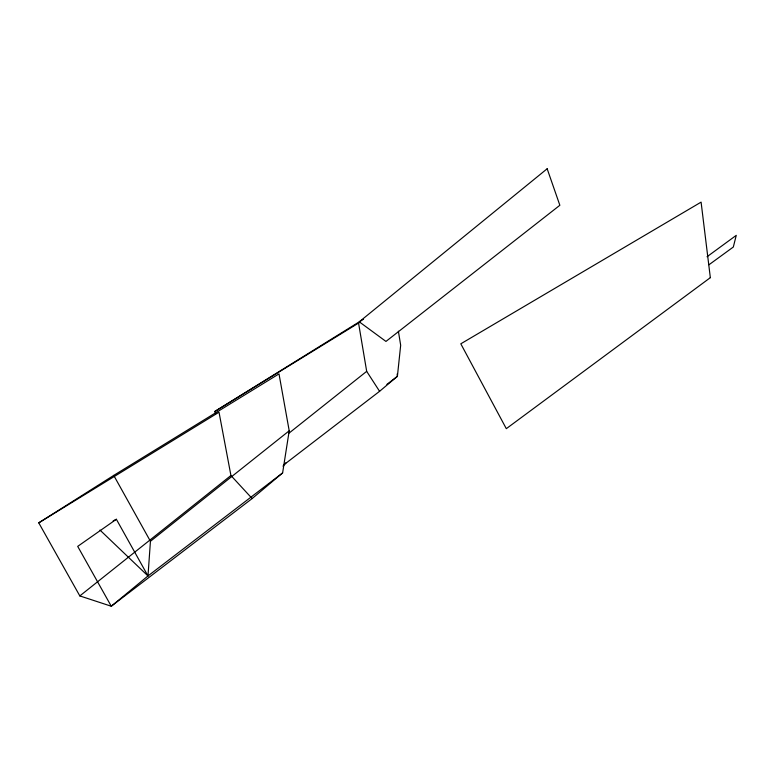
<?xml version="1.0" encoding="UTF-8"?>
<svg xmlns="http://www.w3.org/2000/svg" width="775" height="775" viewBox="0 0 775 775"><rect width="100%" height="100%" fill="white"/><g stroke="black" fill="none" stroke-linecap="round" stroke-linejoin="round"><path stroke-width="1.16" d="M282.613 472.924L147.986 575.941L116.366 519.279L77.703 546.375L111.271 606.234L147.986 575.941L150.437 541.289L113.741 475.404L279 373.889L289.211 430.793L282.613 472.924L252.166 498.548L111.271 606.234L79.825 595.917L38.75 522.844L113.741 475.404M282.982 466.162L286.043 462.694M283.631 464.981L379.585 391.317L397.401 376.33L400.675 345.262L398.389 331.225M79.825 595.917L230.931 475.521L219.015 412.193L38.75 522.844M150.437 541.289L289.211 430.793M289.104 433.06L366.682 371.351L358.563 323.068L360.559 321.799M386.88 384.41L397.401 376.33L397.158 373.996M707.033 256.738L736.25 235.358L733.324 247.022L708.98 264.759M215.857 413.656L214.685 411.544L363.533 319.193M214.685 411.544L358.563 323.068M113.169 520.887L116.366 519.279M99.985 530.071L147.986 575.941M230.931 475.521L252.166 498.548M366.682 371.351L379.585 391.317M547.16 168.766L359.261 321.819L385.96 341.426L559.85 205.278L547.16 168.766M710.336 277.663L506.308 428.672L460.805 343.809L701.094 202.13L710.336 277.663"/></g></svg>
